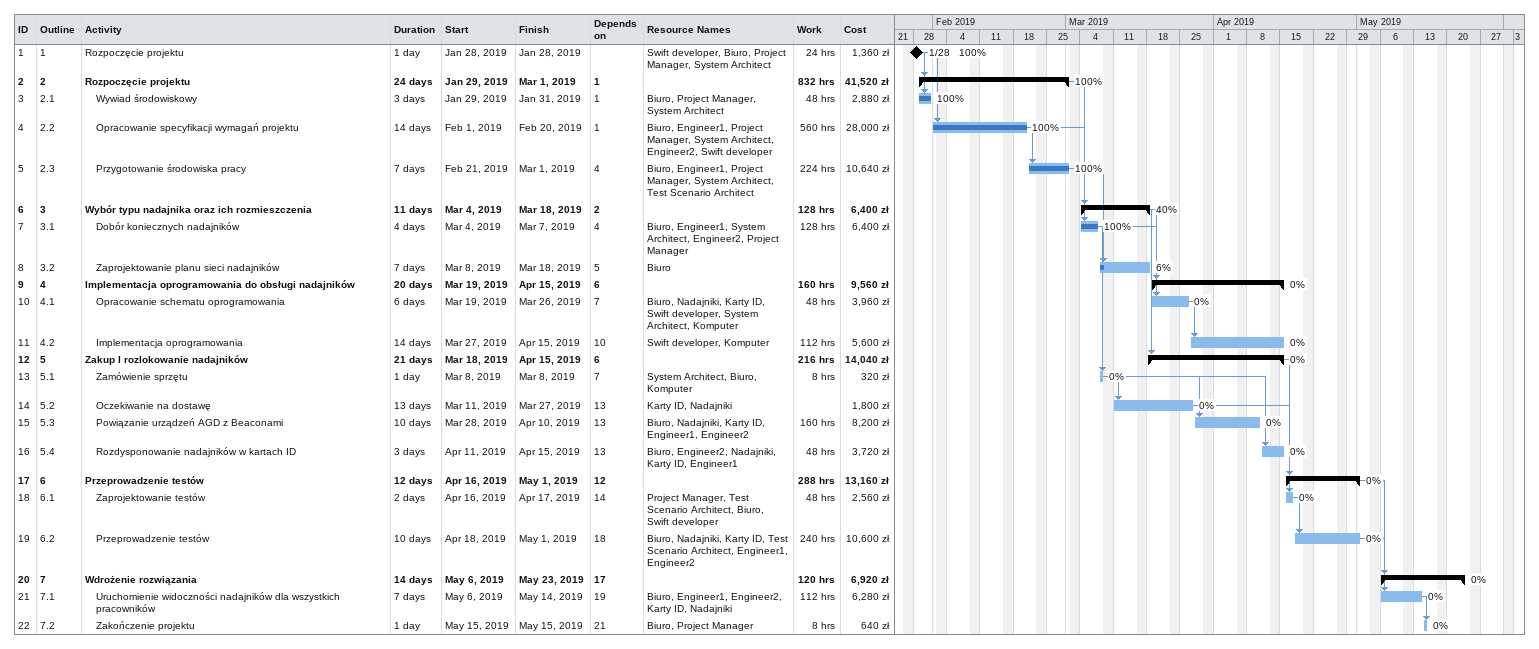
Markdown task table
| ID | WBS | Task | Duration | Start | Finish | Predecessors | Resources | % complete | Work (h) | Cost (zł) |
|---|---|---|---|---|---|---|---|---|---|---|
| 1 | 1 | Rozpoczęcie projektu | 1d | 2019-01-28 | 2019-01-28 |  | Swift developer, Biuro, Project Manager, System Architect | 100 | 24 | 1360 |
| 2 | 2 | **Rozpoczęcie projektu** | 24d | 2019-01-29 | 2019-03-01 | 1 |  | 100 | 832 | 41520 |
| 3 | 2.1 | Wywiad środowiskowy | 3d | 2019-01-29 | 2019-01-31 | 1 | Biuro, Project Manager, System Architect | 100 | 48 | 2880 |
| 4 | 2.2 | Opracowanie specyfikacji wymagań projektu | 14d | 2019-02-01 | 2019-02-20 | 1 | Biuro, Engineer1, Project Manager, System Architect, Engineer2, Swift developer | 100 | 560 | 28000 |
| 5 | 2.3 | Przygotowanie środowiska pracy | 7d | 2019-02-21 | 2019-03-01 | 4 | Biuro, Engineer1, Project Manager, System Architect, Test Scenario Architect | 100 | 224 | 10640 |
| 6 | 3 | **Wybór typu nadajnika oraz ich rozmieszczenia** | 11d | 2019-03-04 | 2019-03-18 | 2 |  | 40 | 128 | 6400 |
| 7 | 3.1 | Dobór koniecznych nadajników | 4d | 2019-03-04 | 2019-03-07 | 4 | Biuro, Engineer1, System Architect, Engineer2, Project Manager | 100 | 128 | 6400 |
| 8 | 3.2 | Zaprojektowanie planu sieci nadajników | 7d | 2019-03-08 | 2019-03-18 | 5 | Biuro | 6 |  |  |
| 9 | 4 | **Implementacja oprogramowania do obsługi nadajników** | 20d | 2019-03-19 | 2019-04-15 | 6 |  | 0 | 160 | 9560 |
| 10 | 4.1 | Opracowanie schematu oprogramowania | 6d | 2019-03-19 | 2019-03-26 | 7 | Biuro, Nadajniki, Karty ID, Swift developer, System Architect, Komputer | 0 | 48 | 3960 |
| 11 | 4.2 | Implementacja oprogramowania | 14d | 2019-03-27 | 2019-04-15 | 10 | Swift developer, Komputer | 0 | 112 | 5600 |
| 12 | 5 | **Zakup I rozlokowanie nadajników** | 21d | 2019-03-18 | 2019-04-15 | 6 |  | 0 | 216 | 14040 |
| 13 | 5.1 | Zamówienie sprzętu | 1d | 2019-03-08 | 2019-03-08 | 7 | System Architect, Biuro, Komputer | 0 | 8 | 320 |
| 14 | 5.2 | Oczekiwanie na dostawę | 13d | 2019-03-11 | 2019-03-27 | 13 | Karty ID, Nadajniki | 0 |  | 1800 |
| 15 | 5.3 | Powiązanie urządzeń AGD z Beaconami | 10d | 2019-03-28 | 2019-04-10 | 13 | Biuro, Nadajniki, Karty ID, Engineer1, Engineer2 | 0 | 160 | 8200 |
| 16 | 5.4 | Rozdysponowanie nadajników w kartach ID | 3d | 2019-04-11 | 2019-04-15 | 13 | Biuro, Engineer2, Nadajniki, Karty ID, Engineer1 | 0 | 48 | 3720 |
| 17 | 6 | **Przeprowadzenie testów** | 12d | 2019-04-16 | 2019-05-01 | 12 |  | 0 | 288 | 13160 |
| 18 | 6.1 | Zaprojektowanie testów | 2d | 2019-04-16 | 2019-04-17 | 14 | Project Manager, Test Scenario Architect, Biuro, Swift developer | 0 | 48 | 2560 |
| 19 | 6.2 | Przeprowadzenie testów | 10d | 2019-04-18 | 2019-05-01 | 18 | Biuro, Nadajniki, Karty ID, Test Scenario Architect, Engineer1, Engineer2 | 0 | 240 | 10600 |
| 20 | 7 | **Wdrożenie rozwiązania** | 14d | 2019-05-06 | 2019-05-23 | 17 |  | 0 | 120 | 6920 |
| 21 | 7.1 | Uruchomienie widoczności nadajników dla wszystkich pracowników | 7d | 2019-05-06 | 2019-05-14 | 19 | Biuro, Engineer1, Engineer2, Karty ID, Nadajniki | 0 | 112 | 6280 |
| 22 | 7.2 | Zakończenie projektu | 1d | 2019-05-15 | 2019-05-15 | 21 | Biuro, Project Manager | 0 | 8 | 640 |
